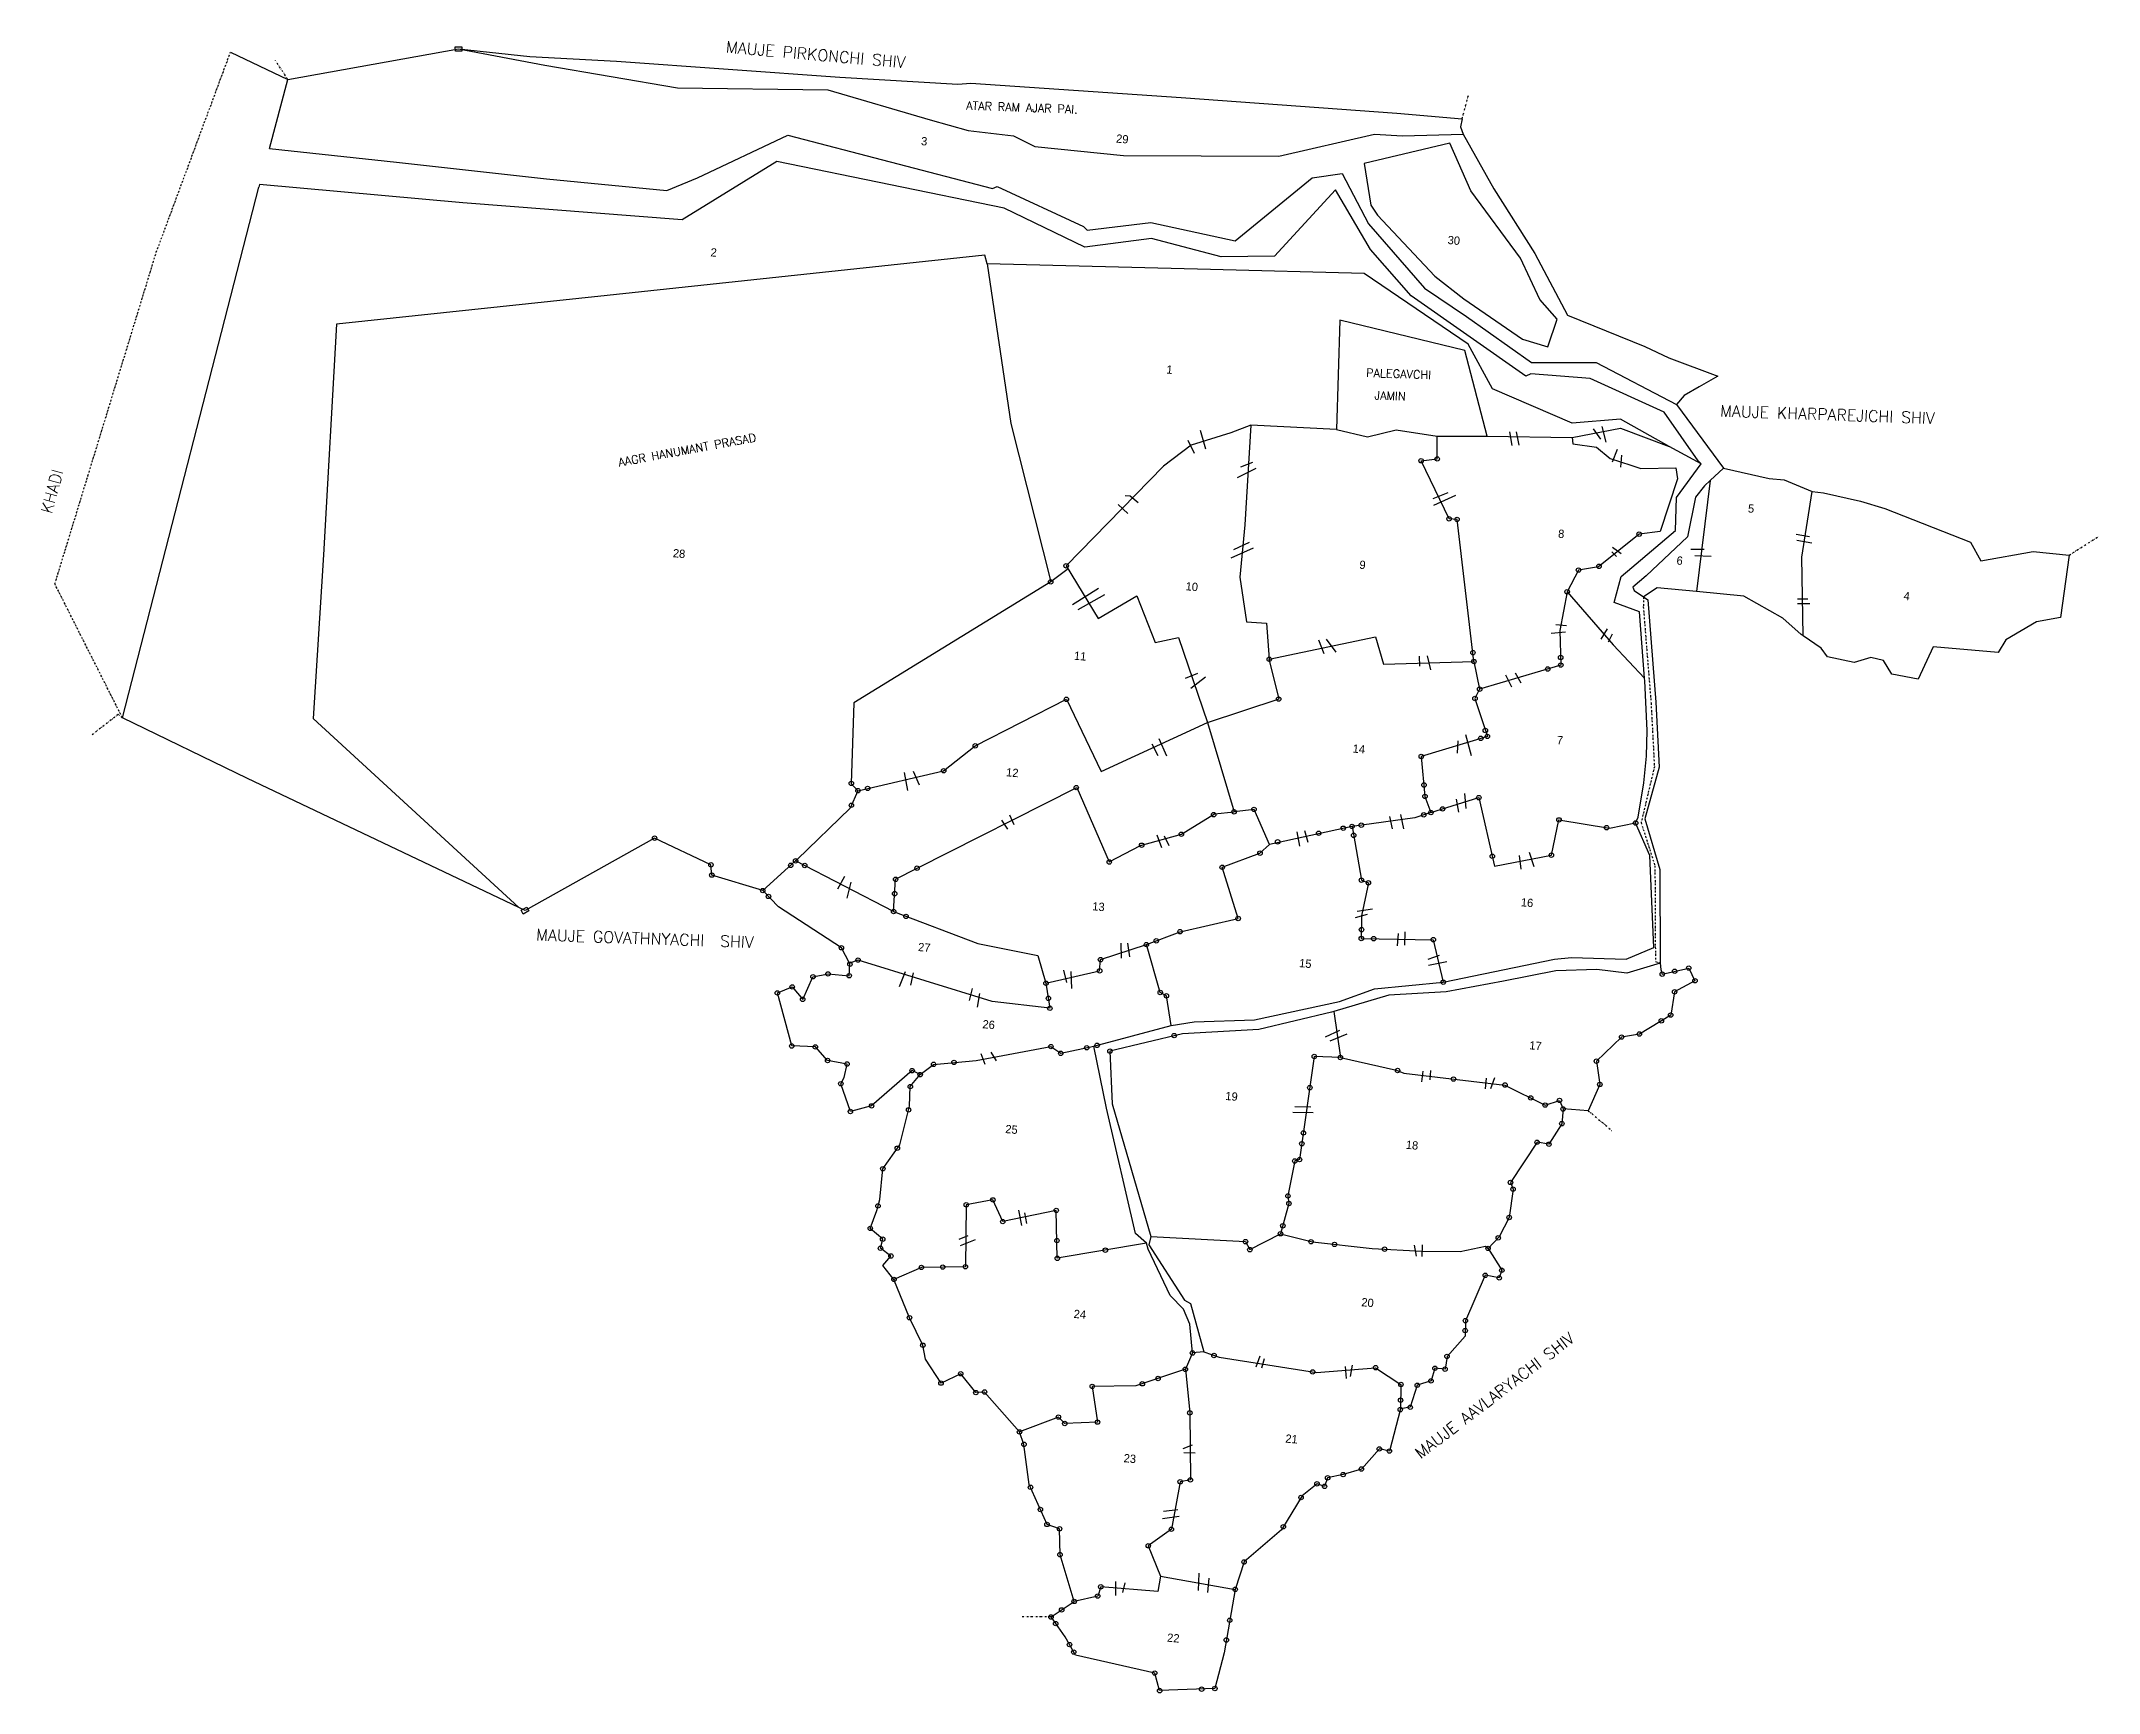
# Model space of a CAD drawing. Header units: metres. Extents: x 287769 to 289572, y 2083851 to 2085299.
import ezdxf
from ezdxf.enums import TextEntityAlignment as Align

# ---------------------------------------------------------------- set-up
doc = ezdxf.new("R2010")
doc.units = ezdxf.units.M
doc.header["$LTSCALE"] = 0.3
doc.header["$MEASUREMENT"] = 0
doc.linetypes.add('DASHDOT', pattern=[1, 0.5, -0.25, 0, -0.25])
doc.linetypes.add('DIVIDE', pattern=[1.25, 0.5, -0.25, 0, -0.25, 0, -0.25])
for name, color, linetype in [('OFF', 1, 'Continuous'), ('OTHERS', 1, 'Continuous'), ('POLY_PARCEL', 6, 'Continuous'), ('POLY_WATER', 4, 'Continuous'), ('TEXT_MAPIN', 7, 'Continuous'), ('TEXT_MAPOUT', 7, 'Continuous'), ('TEXT_PARCEL', 7, 'Continuous'), ('V_BOUND_LINE', 7, 'Continuous'), ('V_BOUND_STREAM_LINE', 7, 'DASHDOT'), ('V_DIVIDE_LINE', 7, 'DIVIDE')]:
    doc.layers.add(name, color=color, linetype=linetype)
doc.styles.get("Standard").update_dxf_attribs({"font": 'simplex.shx'})
doc.styles.add('TEXT_MAP', font='', dxfattribs={"height": 2.5})
doc.styles.get('TEXT_MAP').set_extended_font_data('Kruti Dev 050')

msp = doc.modelspace()

# ---------------------------------------------------------------- linework, layer by layer
for points in [[(288137.3, 2085290.1), (288131.7, 2085290), (288131.6, 2085293.9), (288137.3, 2085293.9)], [(288189.3, 2084537.1), (288194.2, 2084539.8), (288196.1, 2084536.4), (288191.2, 2084533.7)]]:
    msp.add_lwpolyline(points, close=True)
for centre in [(288992, 2084932.6), (288977.9, 2084931), (289002.4, 2084880.1), (289009.4, 2084879.6), (289169, 2084866.7), (288653.3, 2084824.8), (288666.9, 2084838.9), (289115.8, 2084835.2), (289133.8, 2084838.5), (289105.9, 2084816.1), (288844.8, 2084757), (289023.3, 2084762.8), (289024.2, 2084755), (289100.2, 2084758.6), (289100.3, 2084751.9), (289088.9, 2084748.5), (288667.1, 2084721.9), (288853.1, 2084722.1), (289025.1, 2084722.6), (289029.2, 2084730.8), (288587.2, 2084681.1), (289030.2, 2084687.7), (289034.2, 2084694.6), (289036, 2084689.4), (288978, 2084671.8), (288478.6, 2084648.2), (288492.9, 2084643.8), (288559.5, 2084659.3), (288675.7, 2084644.5), (288980.4, 2084646.8), (288478.7, 2084629), (288484.4, 2084641.8), (288831.5, 2084625.4), (288981.3, 2084636.8), (288996.7, 2084625.8), (289028.5, 2084635.7), (288796.1, 2084620.8), (288814, 2084623.3), (288909.7, 2084608.9), (288917.4, 2084610.5), (288925.5, 2084611.6), (288980.2, 2084620.6), (288986.4, 2084622.6), (289098.7, 2084616.2), (289140.4, 2084609.4), (289165.9, 2084613.5), (288306.2, 2084600.2), (288733, 2084594), (288767.8, 2084603.6), (288852.2, 2084597), (288888.1, 2084604.5), (288918.8, 2084602.7), (288355.6, 2084576.8), (288425.5, 2084576.4), (288429.8, 2084580.3), (288437.8, 2084576.2), (288536.2, 2084573.9), (288704.6, 2084579.3), (288803.6, 2084574.7), (288836.7, 2084587), (289040.3, 2084584.3), (289092.1, 2084585.3), (288356.4, 2084567.8), (288401, 2084554.2), (288517.4, 2084564.1), (288925.6, 2084563.4), (288931.7, 2084561), (288406, 2084549.1), (288515.7, 2084535.8), (288516.6, 2084551.5), (288526.5, 2084531.6), (288766.7, 2084518.2), (288817.6, 2084529.8), (288925.7, 2084520), (288469.9, 2084504.1), (288737.2, 2084506.9), (288745.8, 2084510.2), (288925.5, 2084512.2), (288936.3, 2084512.1), (288988.6, 2084511.2), (288458.2, 2084481.2), (288477.4, 2084489.7), (288484.5, 2084493.3), (288696.2, 2084483.9), (288697, 2084493.7), (289189.2, 2084481), (289200.1, 2084483.5), (289212.4, 2084486.3), (288413.8, 2084464.5), (288426.8, 2084469.8), (288445, 2084478.7), (288476.7, 2084479.6), (288649.2, 2084473), (288749.3, 2084464.9), (288997.3, 2084473.9), (289200, 2084465.5), (289217.9, 2084475.2), (288436, 2084458.9), (288651.3, 2084459.8), (288652.6, 2084451.1), (288754.7, 2084462), (289196.6, 2084445.1), (288761.5, 2084427.1), (289169.2, 2084428.5), (289188.4, 2084440.1), (288426.4, 2084418), (288447.1, 2084417.2), (288653.5, 2084417.5), (288662.1, 2084411.6), (288684.9, 2084416.5), (288694, 2084418.6), (288705.2, 2084413.5), (288884.3, 2084408.8), (289153.6, 2084425.8), (288457.8, 2084405.3), (288474.9, 2084402.2), (288531.9, 2084396.4), (288538.9, 2084392.9), (288550.7, 2084401.9), (288568.6, 2084403.6), (288907.2, 2084407.9), (288957.3, 2084396.5), (289131.5, 2084404.7), (288469.4, 2084384.9), (288530.3, 2084382.4), (288880.4, 2084381.5), (289006.3, 2084389), (289051.4, 2084383.8), (289074, 2084372.5), (289134.5, 2084384.3), (288477.8, 2084360.6), (288496.4, 2084365.5), (288528.8, 2084362), (289086.6, 2084366.2), (289099.2, 2084370.3), (289102.3, 2084362.8), (288874.8, 2084341.8), (289101.2, 2084349.9), (288518.9, 2084328.4), (288871.4, 2084318.4), (288873.4, 2084332.3), (289079.5, 2084333.6), (289089.9, 2084331.9), (288506.2, 2084310.4), (288867.2, 2084317.2), (288602.7, 2084283.1), (288861.2, 2084286.6), (289056.2, 2084298.4), (289058.5, 2084292.5), (288502, 2084277.8), (288579.3, 2084278.8), (288658.2, 2084273.9), (288862.1, 2084279.9), (289055.1, 2084267.7), (288495.2, 2084258.1), (288506.1, 2084248.7), (288611.3, 2084264.1), (288658.8, 2084247.4), (288824, 2084246.5), (288854.7, 2084253.4), (288856.7, 2084260.4), (288881.5, 2084246.4), (289045.5, 2084249.8), (288504.2, 2084240.7), (288513.3, 2084233.9), (288659.1, 2084231.9), (288701.2, 2084239), (288827.8, 2084239.5), (288902, 2084244.1), (288945.9, 2084239.9), (289036.6, 2084240.6), (288516, 2084213.4), (288540, 2084223.9), (288558.7, 2084224.2), (288578.6, 2084224.5), (289034.1, 2084217), (289046.4, 2084214.7), (289048.6, 2084221.4), (288529.6, 2084179.8), (289016.7, 2084177.2), (289016.5, 2084168.5), (288541.3, 2084155.7), (288777.6, 2084148.9), (288796.4, 2084146.7), (289000.6, 2084145.9), (288557.2, 2084122.5), (288574.5, 2084130.7), (288733.6, 2084121.9), (288747.4, 2084126.5), (288771.3, 2084134.6), (288882.9, 2084132.3), (288938, 2084136), (288960.2, 2084121.3), (288974.5, 2084120.6), (288986.6, 2084124.4), (288990, 2084135.5), (288998.9, 2084134.7), (288587.7, 2084114.2), (288595.4, 2084114.7), (288689.7, 2084119.6), (288959.9, 2084107.5), (288660.1, 2084092.7), (288665.6, 2084087.1), (288694.3, 2084088.3), (288775.2, 2084096.4), (288959.6, 2084099.2), (288968.4, 2084101.3), (288626, 2084079.7), (288629.9, 2084068.8), (288941.3, 2084064.8), (288950.1, 2084062.9), (288635.6, 2084031.2), (288766.8, 2084036), (288775.7, 2084037.6), (288886.7, 2084034.2), (288893.3, 2084032), (288896, 2084039.5), (288909.6, 2084042.3), (288925.6, 2084047.2), (288872.7, 2084022.2), (288644.3, 2084011.7), (288650.1, 2083998.6), (288661.1, 2083994.8), (288759.1, 2083994.4), (288857.2, 2083996.6), (288738.8, 2083979.9), (288661.5, 2083972.1), (288822.8, 2083965.7), (288697.2, 2083943.9), (288815, 2083941.7), (288662.9, 2083923.7), (288673.9, 2083931.1), (288694.5, 2083935.8), (288653.6, 2083917.5), (288657.7, 2083911.7), (288810.2, 2083914.6), (288669.8, 2083893.3), (288673.5, 2083886.7), (288807.2, 2083897.3), (288744.5, 2083868.3), (288748.8, 2083852.9), (288785.6, 2083854.2), (288797.2, 2083854.8)]:
    msp.add_circle(centre, 1.94)
at = {"layer": 'OFF'}
for p, q in [((287934.6, 2085289.1), (287984.9, 2085265.2)), ((288811.1, 2084955.6), (288776.3, 2084944.6)), ((288828.7, 2084962.1), (288811.1, 2084955.6)), ((288828.7, 2084962.1), (288823.3, 2084874.9)), ((288992, 2084932.6), (288991.9, 2084952.6)), ((289035.9, 2084952.5), (289110.4, 2084951.5)), ((289110.4, 2084951.5), (289152.5, 2084959.5)), ((289110.4, 2084951.5), (289110.8, 2084945.9)), ((289152.5, 2084959.5), (289195.4, 2084943.6)), ((288776.3, 2084944.6), (288752.1, 2084926.3)), ((289110.8, 2084945.9), (289131.7, 2084942.8)), ((289131.7, 2084942.8), (289143.7, 2084933.1)), ((288752.1, 2084926.3), (288666.9, 2084838.9)), ((288977.9, 2084931), (288992, 2084932.6)), ((289002.4, 2084880.1), (288977.9, 2084931)), ((289143.7, 2084933.1), (289161.8, 2084927.2)), ((289161.8, 2084927.2), (289170.5, 2084924.3)), ((289170.5, 2084924.3), (289201.2, 2084924.7)), ((289201.2, 2084924.7), (289202.5, 2084915.1)), ((289202.5, 2084915.1), (289187.3, 2084869)), ((289231.1, 2084913.6), (289219.3, 2084816.4)), ((289311.5, 2084846.5), (289320.5, 2084904.1)), ((289009.4, 2084879.6), (289002.4, 2084880.1)), ((289024.2, 2084755), (289009.4, 2084879.6)), ((288823.3, 2084874.9), (288819.1, 2084829.1)), ((289169, 2084866.7), (289133.3, 2084838)), ((289187.3, 2084869), (289169, 2084866.7)), ((289312.7, 2084777.6), (289311.5, 2084846.5)), ((288668.5, 2084836.2), (288653.3, 2084824.8)), ((288666.9, 2084838.9), (288694.8, 2084792.7)), ((288819.1, 2084829.1), (288824.9, 2084789.8)), ((289115.8, 2084835.2), (289105.9, 2084816.1)), ((289133.3, 2084838), (289115.8, 2084835.2)), ((288694.8, 2084792.7), (288728.8, 2084812.7)), ((288728.8, 2084812.7), (288744.9, 2084771.6)), ((289105.9, 2084816.1), (289099.5, 2084782.1)), ((289105.9, 2084816.1), (289146.2, 2084769.8)), ((288824.9, 2084789.8), (288842.3, 2084788.7)), ((288744.9, 2084771.6), (288765.3, 2084776.2)), ((288765.3, 2084776.2), (288790.6, 2084701.7)), ((288842.3, 2084788.7), (288844.8, 2084757)), ((288844.8, 2084757), (288937.8, 2084776.6)), ((288937.8, 2084776.6), (288945, 2084752.6)), ((289099.5, 2084782.1), (289100.3, 2084751.9)), ((288945, 2084752.6), (289024.2, 2084755)), ((289024.2, 2084755), (289029.2, 2084730.8)), ((289146.2, 2084769.8), (289173.7, 2084740.5)), ((289100.3, 2084751.9), (289029.2, 2084730.8)), ((288587.2, 2084681.1), (288667.1, 2084721.9)), ((288667.1, 2084721.9), (288697.6, 2084658.5)), ((289029.2, 2084730.8), (289025.1, 2084722.6)), ((289025.1, 2084722.6), (289036, 2084689.4)), ((288697.6, 2084658.5), (288790.6, 2084701.7)), ((288559.5, 2084659.3), (288587.2, 2084681.1)), ((289036, 2084689.4), (288978, 2084671.8)), ((288978, 2084671.8), (288981.3, 2084636.8)), ((288484.4, 2084641.8), (288559.5, 2084659.3)), ((288536.2, 2084573.9), (288676.1, 2084644.7)), ((288676.1, 2084644.7), (288704.6, 2084579.3)), ((288981.3, 2084636.8), (288986.4, 2084622.6)), ((288986.4, 2084622.6), (289028.5, 2084635.7)), ((289028.5, 2084635.7), (289042.3, 2084575.5)), ((288767.8, 2084603.6), (288797, 2084621.4)), ((288797, 2084621.4), (288814, 2084623.3)), ((288917.4, 2084610.5), (288845, 2084594.7)), ((288972.3, 2084617.9), (288917.4, 2084610.5)), ((288917.4, 2084610.5), (288925.6, 2084563.4)), ((288986.4, 2084622.6), (288972.3, 2084617.9)), ((288704.6, 2084579.3), (288732, 2084593.7)), ((288732, 2084593.7), (288767.8, 2084603.6)), ((288515.7, 2084535.8), (288429.8, 2084580.3)), ((288517.4, 2084564.1), (288536.2, 2084573.9)), ((289042.3, 2084575.5), (289092.1, 2084585.3)), ((288515.7, 2084535.8), (288517.4, 2084564.1)), ((288925.6, 2084563.4), (288931.7, 2084561)), ((288931.7, 2084561), (288925.8, 2084532.2)), ((288925.8, 2084532.2), (288925.5, 2084512.2)), ((288697, 2084493.7), (288737.2, 2084506.9)), ((288925.5, 2084512.2), (288988.6, 2084511.2)), ((288988.6, 2084511.2), (288997.3, 2084473.9)), ((288484.5, 2084493.3), (288477, 2084490.6)), ((288601.9, 2084456.9), (288484.5, 2084493.3)), ((288649.2, 2084473), (288696.2, 2084483.9)), ((288696.2, 2084483.9), (288697, 2084493.7)), ((288652.6, 2084451.1), (288601.9, 2084456.9)), ((288901.3, 2084448.3), (288907.2, 2084407.9)), ((288587.9, 2084405.4), (288653.5, 2084417.5)), ((288653.5, 2084417.5), (288662.1, 2084411.6)), ((288662.1, 2084411.6), (288691.1, 2084417.8)), ((288538.9, 2084392.9), (288550.7, 2084401.9)), ((288550.7, 2084401.9), (288587.9, 2084405.4)), ((288884.3, 2084408.8), (288871.4, 2084318.4)), ((288907.2, 2084407.9), (288884.3, 2084408.8)), ((288907.2, 2084407.9), (288956.4, 2084396.9)), ((288956.4, 2084396.9), (288962.8, 2084394.1)), ((288962.8, 2084394.1), (289051.4, 2084383.8)), ((289051.4, 2084383.8), (289086.6, 2084366.2)), ((289086.6, 2084366.2), (289099.2, 2084370.3)), ((289099.2, 2084370.3), (289102.3, 2084362.8)), ((288867.2, 2084317.2), (288861.2, 2084286.6)), ((288871.4, 2084318.4), (288867.2, 2084317.2)), ((288861.2, 2084286.6), (288862.1, 2084279.9)), ((288579.3, 2084278.8), (288578.6, 2084224.5)), ((288602.7, 2084283.1), (288579.3, 2084278.8)), ((288611.3, 2084264.1), (288602.7, 2084283.1)), ((288658.2, 2084273.9), (288611.3, 2084264.1)), ((288659.1, 2084231.9), (288658.2, 2084273.9)), ((288862.1, 2084279.9), (288854.7, 2084253.4)), ((288854.7, 2084253.4), (288882.6, 2084246.2)), ((288882.6, 2084246.2), (288935.1, 2084240.5)), ((288935.1, 2084240.5), (288978.4, 2084238.2)), ((288978.4, 2084238.2), (289012.1, 2084237.8)), ((289012.1, 2084237.8), (289034.3, 2084242.6)), ((289034.3, 2084242.6), (289036.6, 2084240.6)), ((288540, 2084223.9), (288516, 2084213.4)), ((288578.6, 2084224.5), (288540, 2084223.9)), ((288787.6, 2084149.8), (288800.9, 2084145.2)), ((288800.9, 2084145.2), (288886.2, 2084131.8)), ((288771.3, 2084134.6), (288775.2, 2084096.3)), ((288886.2, 2084131.8), (288938, 2084136)), ((288938, 2084136), (288960.2, 2084121.3)), ((288960.2, 2084121.3), (288959.8, 2084100)), ((288775.2, 2084096.3), (288775.7, 2084037.6)), ((288766.8, 2084036), (288759.1, 2083994.4)), ((288775.7, 2084037.6), (288766.8, 2084036)), ((288759.1, 2083994.4), (288738.8, 2083979.9)), ((288738.8, 2083979.9), (288749.6, 2083953.2)), ((288697.2, 2083943.9), (288694.5, 2083935.8)), ((288747.2, 2083939.9), (288697.2, 2083943.9)), ((288749.6, 2083953.2), (288747.2, 2083939.9)), ((288749.6, 2083953.2), (288815, 2083941.7)), ((288694.5, 2083935.8), (288673.9, 2083931.1))]:
    msp.add_line(p, q, dxfattribs=at)
at = {"layer": 'OTHERS'}
for p, q in [((288784.3, 2084957.9), (288788.9, 2084941.4)), ((289055.4, 2084956.5), (289057.5, 2084944.4)), ((289061.3, 2084956.5), (289063.5, 2084944.8)), ((289128.8, 2084958.9), (289135, 2084950)), ((289136.4, 2084961), (289139.8, 2084947.3)), ((288773.4, 2084949.2), (288778.9, 2084937.7)), ((289149.8, 2084940.9), (289145.2, 2084929.8)), ((289153.5, 2084936), (289152.6, 2084925.5)), ((288817.1, 2084916.4), (288833.5, 2084924.6)), ((288819.8, 2084925.8), (288830.3, 2084929.9)), ((288718.5, 2084900.6), (288723.1, 2084900.2)), ((288723.1, 2084900.2), (288730, 2084894.5)), ((289001.2, 2084903), (288988.3, 2084897.7)), ((289007.9, 2084900.6), (288988.7, 2084891.7)), ((288712.3, 2084892.8), (288720.8, 2084884.7)), ((289306.5, 2084866.7), (289318.1, 2084864.6)), ((289307.1, 2084861.4), (289320.2, 2084859.1)), ((288811.4, 2084845.9), (288831.1, 2084854.8)), ((288813.9, 2084853.1), (288827.4, 2084859.7)), ((289144.9, 2084851.2), (289149.1, 2084847)), ((289145.6, 2084855.3), (289153.1, 2084849.7)), ((289214.3, 2084853.5), (289226, 2084853.6)), ((289217.9, 2084847.9), (289232, 2084847.4)), ((288672.4, 2084805.1), (288695.3, 2084819.2)), ((288677.5, 2084800.5), (288700.8, 2084813.7)), ((289307.6, 2084810), (289316.7, 2084810)), ((289307.6, 2084805.9), (289318.6, 2084806)), ((288888.1, 2084773.9), (288892.6, 2084762)), ((288894.6, 2084774.7), (288903.3, 2084763.3)), ((289091.9, 2084779.9), (289104.5, 2084781)), ((289096, 2084787.5), (289105.4, 2084786.7)), ((289140.9, 2084783.6), (289135.5, 2084774.5)), ((289145.4, 2084779), (289141.8, 2084772.1)), ((288976.2, 2084759.7), (288976.4, 2084750.9)), ((288983.2, 2084760), (288986.2, 2084747.8)), ((288771.3, 2084740.3), (288782.3, 2084744.9)), ((288776.1, 2084731.6), (288788.9, 2084741.5)), ((289051.8, 2084743.5), (289057, 2084732.8)), ((289060.3, 2084745), (289065.3, 2084736.2)), ((288742, 2084683), (288747.2, 2084672.7)), ((288748, 2084687.6), (288754.7, 2084672.5)), ((289010.1, 2084685.5), (289009.6, 2084674.7)), ((289016.7, 2084691), (289021.7, 2084672.7)), ((288524.8, 2084657.8), (288527.7, 2084642)), ((288532.9, 2084659), (288538, 2084646.8)), ((289008.5, 2084634.4), (289010.7, 2084622.9)), ((289015.9, 2084639.4), (289017.1, 2084626.1)), ((288610.1, 2084616), (288615.5, 2084608)), ((288617.1, 2084620.6), (288621, 2084612.3)), ((288950.2, 2084619.3), (288952.6, 2084608.3)), ((288959.8, 2084620.8), (288962.4, 2084608.3)), ((288746.3, 2084603.2), (288750.5, 2084592)), ((288752.8, 2084602.2), (288756.7, 2084593.8)), ((288869.1, 2084605.7), (288871.3, 2084593.3)), ((288875.8, 2084607), (288878.7, 2084596.8)), ((289063.9, 2084584.9), (289065.2, 2084573)), ((289072.6, 2084587.9), (289076.7, 2084575.3)), ((288472.5, 2084566.7), (288466.4, 2084555.5)), ((288478.2, 2084561.5), (288474.6, 2084547.7)), ((288921.8, 2084536.2), (288935.2, 2084538.3)), ((288920.4, 2084530.7), (288931, 2084533.5)), ((288714.9, 2084508.2), (288715.2, 2084495)), ((288720.6, 2084508.2), (288722.4, 2084496.3)), ((288957.7, 2084516.6), (288956.8, 2084505.9)), ((288963.5, 2084518), (288963.4, 2084506.3)), ((288525.9, 2084483.1), (288520.5, 2084469.9)), ((288664.4, 2084484.4), (288667.3, 2084473.8)), ((288670.9, 2084483.4), (288671.5, 2084468.3)), ((288984, 2084494.1), (288994.1, 2084497.5)), ((288984.5, 2084488.9), (289000.3, 2084492.2)), ((288532.9, 2084482), (288530.5, 2084471.4)), ((288584.5, 2084468.3), (288581.9, 2084457.8)), ((288590.8, 2084464), (288589, 2084451.9)), ((288894, 2084425.9), (288906.8, 2084431.8)), ((288898.1, 2084422.5), (288913.1, 2084428.6)), ((288592.1, 2084411.4), (288595.6, 2084402)), ((288601, 2084412.7), (288605.6, 2084404.9)), ((288979.4, 2084396), (288978.3, 2084386.7)), ((288986.1, 2084396.6), (288985.5, 2084388.4)), ((289034.8, 2084389.9), (289034, 2084380.4)), ((289042.3, 2084390.2), (289038.8, 2084380.4)), ((288865.4, 2084360), (288883.4, 2084359.7)), ((288867.2, 2084365.1), (288881.2, 2084364.8)), ((288625, 2084274.2), (288627.6, 2084260.6)), ((288630.4, 2084271.9), (288632.2, 2084262.4)), ((288573, 2084248.7), (288581.1, 2084252)), ((288574.4, 2084243), (288587.5, 2084248.5)), ((288971.9, 2084243.5), (288973.7, 2084233.9)), ((288978.9, 2084243.7), (288978.4, 2084233.5)), ((288836.6, 2084146.2), (288833.1, 2084136.5)), ((288840.4, 2084143.7), (288837.9, 2084135.6)), ((288911.3, 2084137.1), (288912.1, 2084126.5)), ((288917.6, 2084138.3), (288915.8, 2084128.4)), ((288769.4, 2084065.3), (288777.6, 2084068.5)), ((288770, 2084061.7), (288780, 2084061.3)), ((288751.3, 2084003.7), (288766, 2084005.9)), ((288752.3, 2084010.2), (288764.7, 2084011.7)), ((288710, 2083948.7), (288710.2, 2083936.4)), ((288718.2, 2083947.5), (288716.1, 2083938.9)), ((288783, 2083955.9), (288782.5, 2083940.6)), ((288791.8, 2083951.6), (288790.7, 2083939))]:
    msp.add_line(p, q, dxfattribs=at)
at = {"layer": 'POLY_PARCEL'}
for p, q in [((288134.5, 2085292), (288210, 2085277.8)), ((288210, 2085277.8), (288326.3, 2085257.8)), ((288326.3, 2085257.8), (288458, 2085256.3)), ((288458, 2085256.3), (288547.6, 2085229.8)), ((288547.6, 2085229.8), (288581, 2085220.6)), ((288581, 2085220.6), (288620.7, 2085215.9)), ((288620.7, 2085215.9), (288639.5, 2085206.4)), ((288639.5, 2085206.4), (288717.1, 2085198.5)), ((288853.3, 2085198), (288937.2, 2085217.4)), ((289003.2, 2085209.5), (288927.9, 2085191.5)), ((288937.2, 2085217.4), (288961.5, 2085215.7)), ((288961.5, 2085215.7), (289014.7, 2085217.3)), ((289021.4, 2085167.6), (289003.2, 2085209.5)), ((288717.1, 2085198.5), (288853.3, 2085198)), ((288927.9, 2085191.5), (288933.8, 2085155.2)), ((288933.8, 2085155.2), (288939.8, 2085146.2)), ((289065.1, 2085108.6), (289021.4, 2085167.6)), ((288939.8, 2085146.2), (288989.8, 2085092.8)), ((288595.5, 2085111.3), (288264.8, 2085075.8)), ((288597.7, 2085103.7), (288595.5, 2085111.3)), ((288793.3, 2085098.6), (288597.7, 2085103.7)), ((288597.7, 2085103.7), (288618.4, 2084963.7)), ((288928, 2085095.3), (288793.3, 2085098.6)), ((289082, 2085072.5), (289065.1, 2085108.6)), ((289019.2, 2085033.2), (288928, 2085095.3)), ((288989.8, 2085092.8), (289015.2, 2085072.9)), ((288264.8, 2085075.8), (288027.5, 2085050.8)), ((289015.2, 2085072.9), (289066.8, 2085037.7)), ((289097, 2085055.1), (289082, 2085072.5)), ((288027.5, 2085050.8), (288016.2, 2084848.6)), ((288906.7, 2085054.3), (288903.9, 2084958.5)), ((289016.1, 2085027.6), (288906.7, 2085054.3)), ((289089, 2085031), (289097, 2085055.1)), ((289035.9, 2084952.5), (289016.1, 2085027.6)), ((289040.6, 2084994.2), (289019.2, 2085033.2)), ((289066.8, 2085037.7), (289089, 2085031)), ((289110.4, 2084964.1), (289040.6, 2084994.2)), ((288618.4, 2084963.7), (288653.3, 2084824.8)), ((288903.9, 2084958.5), (288828.7, 2084962.1)), ((288903.9, 2084958.5), (288931, 2084952)), ((288931, 2084952), (288956, 2084958.1)), ((288956, 2084958.1), (288991.9, 2084952.6)), ((288991.9, 2084952.6), (289035.9, 2084952.5)), ((289152.7, 2084967.5), (289110.4, 2084964.1)), ((289195.4, 2084943.6), (289152.7, 2084967.5)), ((289223.2, 2084928.3), (289195.4, 2084943.6)), ((288016.2, 2084848.6), (288006.9, 2084705)), ((288653.3, 2084824.8), (288480.9, 2084718.7)), ((288853.6, 2084722.3), (288844.8, 2084757)), ((288480.9, 2084718.7), (288478.6, 2084648.2)), ((288790.6, 2084701.7), (288853.6, 2084722.3)), ((288006.9, 2084705), (288187.3, 2084539.3)), ((288790.6, 2084701.7), (288814, 2084623.3)), ((288478.6, 2084648.2), (288484.4, 2084641.8)), ((288484.4, 2084641.8), (288477.5, 2084626.4)), ((288477.5, 2084626.4), (288431.1, 2084581.5)), ((288831.5, 2084625.4), (288814, 2084623.3)), ((288845, 2084594.7), (288831.5, 2084625.4)), ((289092.1, 2084585.3), (289098.7, 2084616.2)), ((289098.7, 2084616.2), (289143.1, 2084609)), ((289143.1, 2084609), (289165.9, 2084613.5)), ((288836.7, 2084587), (288845, 2084594.7)), ((288429.8, 2084580.3), (288401, 2084554.2)), ((288431.1, 2084581.5), (288429.8, 2084580.3)), ((288803.6, 2084574.7), (288836.7, 2084587)), ((288817.6, 2084529.8), (288803.6, 2084574.7)), ((288515.7, 2084535.8), (288589.6, 2084507.8)), ((288766.7, 2084518.2), (288817.6, 2084529.8)), ((288589.6, 2084507.8), (288642.1, 2084497.4)), ((288737.2, 2084506.9), (288766.7, 2084518.2)), ((288749.3, 2084464.9), (288737.2, 2084506.9)), ((288642.1, 2084497.4), (288649.2, 2084473)), ((288649.2, 2084473), (288652.6, 2084451.1)), ((288754.7, 2084462), (288749.3, 2084464.9)), ((288758.9, 2084436.1), (288754.7, 2084462)), ((288741.1, 2084251), (288824, 2084246.5)), ((288827.8, 2084239.5), (288854.7, 2084253.4)), ((288737.4, 2084245.1), (288659.1, 2084231.9)), ((288824, 2084246.5), (288827.8, 2084239.5)), ((288777.6, 2084148.9), (288771.3, 2084134.6)), ((288771.3, 2084134.6), (288728, 2084120)), ((288728, 2084120), (288689.7, 2084119.6)), ((288689.7, 2084119.6), (288694.3, 2084088.3)), ((288660.1, 2084092.7), (288626, 2084079.7)), ((288665.6, 2084087.1), (288660.1, 2084092.7)), ((288694.3, 2084088.3), (288665.6, 2084087.1))]:
    msp.add_line(p, q, dxfattribs=at)
at = {"layer": 'POLY_WATER'}
for p, q in [((287968.9, 2085204.7), (287984.9, 2085265.2)), ((287968.9, 2085204.7), (288080.1, 2085192.8)), ((288343.9, 2085179.1), (288423, 2085216.5)), ((288423, 2085216.5), (288602.4, 2085169.7)), ((288080.1, 2085192.8), (288211.4, 2085178.1)), ((288413.4, 2085193.3), (288330.5, 2085142.1)), ((288612.5, 2085152.3), (288413.4, 2085193.3)), ((287839.9, 2084705.7), (287959.4, 2085170.8)), ((287960.1, 2085173.1), (287959.4, 2085170.8)), ((288138.1, 2085157.1), (287960.1, 2085173.1)), ((287960.1, 2085173.1), (287960.1, 2085173.1)), ((288211.4, 2085178.1), (288316.9, 2085168)), ((288316.9, 2085168), (288343.9, 2085179.1)), ((288602.4, 2085169.7), (288606.4, 2085171.3)), ((288606.4, 2085171.3), (288682.1, 2085136.4)), ((288814.9, 2085123.8), (288882.4, 2085178.9)), ((288903, 2085168.6), (288849.4, 2085110.3)), ((288882.4, 2085178.9), (288908.7, 2085182.7)), ((288933.7, 2085116.1), (288903, 2085168.6)), ((288908.7, 2085182.7), (288931.9, 2085138.7)), ((288330.5, 2085142.1), (288138.1, 2085157.1)), ((288683.1, 2085118.2), (288612.5, 2085152.3)), ((288682.1, 2085136.4), (288685.3, 2085133.2)), ((288685.3, 2085133.2), (288741.2, 2085139.9)), ((288741.2, 2085139.9), (288814.9, 2085123.8)), ((288931.9, 2085138.7), (288980.9, 2085082.3)), ((288741.6, 2085125.9), (288683.1, 2085118.2)), ((288802.8, 2085109.7), (288741.6, 2085125.9)), ((288969.2, 2085075.5), (288933.7, 2085116.1)), ((288849.4, 2085110.3), (288802.8, 2085109.7)), ((288980.9, 2085082.3), (289017.6, 2085057.5)), ((289069.8, 2085005.1), (288969.2, 2085075.5)), ((289017.6, 2085057.5), (289074.5, 2085017.2)), ((289074, 2085007.1), (289069.8, 2085005.1)), ((289126, 2085003), (289074, 2085007.1)), ((289074.5, 2085017.2), (289131.3, 2085017)), ((289131.3, 2085017), (289201.6, 2084980.2)), ((289190.9, 2084973.5), (289126, 2085003)), ((289220.8, 2084931), (289190.9, 2084973.5)), ((289201.7, 2084898.7), (289223.2, 2084928.3)), ((289223.2, 2084928.3), (289220.8, 2084931)), ((289242.9, 2084924.4), (289231.1, 2084913.6)), ((289200.8, 2084869.8), (289201.7, 2084898.7)), ((289218.2, 2084899.1), (289211.3, 2084864.3)), ((289226.1, 2084909), (289218.2, 2084899.1)), ((289231.1, 2084913.6), (289226.1, 2084909)), ((289162.6, 2084837.3), (289200.8, 2084869.8)), ((289211.3, 2084864.3), (289175.2, 2084830.2)), ((289147.1, 2084806.9), (289153.2, 2084829.5)), ((289153.2, 2084829.5), (289162.6, 2084837.3)), ((289175.2, 2084830.2), (289163.4, 2084820.3)), ((289163.4, 2084820.3), (289164.5, 2084817.4)), ((289164.5, 2084817.4), (289172.9, 2084811.6)), ((289172.9, 2084811.6), (289176.5, 2084809)), ((289176.5, 2084809), (289183.6, 2084719.5)), ((289169.2, 2084798.5), (289147.1, 2084806.9)), ((289173.7, 2084740.5), (289169.2, 2084798.5)), ((289173.9, 2084738.1), (289173.7, 2084740.5)), ((289176, 2084694.5), (289173.9, 2084738.1)), ((289183.6, 2084719.5), (289186.4, 2084662.5)), ((289175.5, 2084672.1), (289176, 2084694.5)), ((289173.2, 2084648.6), (289175.5, 2084672.1)), ((289168.2, 2084618.7), (289173.2, 2084648.6)), ((289186.4, 2084662.5), (289173.9, 2084617)), ((289165.9, 2084613.5), (289168.2, 2084618.7)), ((289178.2, 2084585.1), (289165.9, 2084613.5)), ((289173.9, 2084617), (289187.1, 2084572.7)), ((289181.7, 2084504.2), (289178.2, 2084585.1)), ((289187.1, 2084572.7), (289187.4, 2084490.6)), ((289157.7, 2084494.1), (289181.7, 2084504.2)), ((288997.3, 2084473.9), (289094.7, 2084494.1)), ((289096.1, 2084484), (289050.1, 2084474.7)), ((289094.7, 2084494.1), (289109.6, 2084495.7)), ((289131.8, 2084485), (289096.1, 2084484)), ((289109.6, 2084495.7), (289157.7, 2084494.1)), ((289158.2, 2084481.8), (289131.8, 2084485)), ((289187.4, 2084490.6), (289158.2, 2084481.8)), ((288906.5, 2084457.1), (288937.1, 2084468.2)), ((288937.1, 2084468.2), (288997.3, 2084473.9)), ((288999.8, 2084465.6), (288949.5, 2084462.6)), ((289050.1, 2084474.7), (288999.8, 2084465.6)), ((288831.8, 2084440.8), (288906.5, 2084457.1)), ((288899.3, 2084447.7), (288835.8, 2084432.6)), ((288901.3, 2084448.3), (288899.3, 2084447.7)), ((288949.5, 2084462.6), (288901.3, 2084448.3)), ((288691.1, 2084417.8), (288758.9, 2084436.1)), ((288768.9, 2084428.8), (288705.2, 2084413.5)), ((288758.9, 2084436.1), (288779, 2084439.3)), ((288835.8, 2084432.6), (288768.9, 2084428.8)), ((288779, 2084439.3), (288831.8, 2084440.8)), ((288702.1, 2084363.5), (288691.1, 2084417.8)), ((288705.2, 2084413.5), (288707.3, 2084367.4)), ((288727.6, 2084253.7), (288702.1, 2084363.5)), ((288707.3, 2084367.4), (288741.1, 2084251)), ((288737.4, 2084245.1), (288727.6, 2084253.7)), ((288741.1, 2084251), (288739.3, 2084243.6)), ((288738.6, 2084239.9), (288737.4, 2084245.1)), ((288757.9, 2084199.4), (288738.6, 2084239.9)), ((288739.3, 2084243.6), (288770.7, 2084195.3)), ((288769.7, 2084187.2), (288757.9, 2084199.4)), ((288770.7, 2084195.3), (288775.9, 2084192.3)), ((288775.3, 2084174.1), (288769.7, 2084187.2)), ((288775.9, 2084192.3), (288787.6, 2084149.8)), ((288777.6, 2084148.9), (288775.3, 2084174.1)), ((288787.6, 2084149.8), (288777.6, 2084148.9))]:
    msp.add_line(p, q, dxfattribs=at)
at = {"layer": 'V_BOUND_LINE'}
for p, q in [((287984.9, 2085265.2), (288134.5, 2085292)), ((288134.5, 2085292), (288196.8, 2085285.5)), ((288196.8, 2085285.5), (288272.8, 2085281.4)), ((288272.8, 2085281.4), (288468.4, 2085267.4)), ((288468.4, 2085267.4), (288572, 2085261.1)), ((288572, 2085261.1), (288583.3, 2085261.9)), ((288583.3, 2085261.9), (288767.7, 2085249.3)), ((288767.7, 2085249.3), (288956.7, 2085235.8)), ((288956.7, 2085235.8), (289013.8, 2085230.8)), ((289013.8, 2085230.8), (289012.4, 2085223.7)), ((289012.4, 2085223.7), (289014.7, 2085217.3)), ((289014.7, 2085217.3), (289041.7, 2085169.3)), ((289041.7, 2085169.3), (289077.7, 2085112.7)), ((289077.7, 2085112.7), (289106.3, 2085058.5)), ((289106.3, 2085058.5), (289174, 2085031.2)), ((289174, 2085031.2), (289195, 2085021.2)), ((289195, 2085021.2), (289237.8, 2085005.3)), ((289208.3, 2084988.1), (289201.6, 2084980.2)), ((289221.6, 2084995.8), (289208.3, 2084988.1)), ((289237.8, 2085005.3), (289221.6, 2084995.8)), ((289201.6, 2084980.2), (289242.9, 2084924.4)), ((289242.9, 2084924.4), (289282.8, 2084915.5)), ((289282.8, 2084915.5), (289296.1, 2084914.3)), ((289296.1, 2084914.3), (289320.5, 2084904.1)), ((289320.5, 2084904.1), (289330.5, 2084902.8)), ((289330.5, 2084902.8), (289362.9, 2084895.5)), ((289362.9, 2084895.5), (289384.2, 2084889.2)), ((289384.2, 2084889.2), (289459.4, 2084859.6)), ((289459.4, 2084859.6), (289468.5, 2084843.4)), ((289468.5, 2084843.4), (289514.1, 2084851.5)), ((289514.1, 2084851.5), (289545.9, 2084848.4)), ((289545.9, 2084848.4), (289538.2, 2084793.6)), ((289184.7, 2084819.7), (289172.9, 2084811.6)), ((289219.3, 2084816.4), (289184.7, 2084819.7)), ((289260.8, 2084812.3), (289219.3, 2084816.4)), ((289294.8, 2084793.1), (289260.8, 2084812.3)), ((289311, 2084778.8), (289294.8, 2084793.1)), ((289517.2, 2084789.7), (289490.4, 2084774)), ((289538.2, 2084793.6), (289517.2, 2084789.7)), ((289312.7, 2084777.6), (289311, 2084778.8)), ((289328.5, 2084766.7), (289312.7, 2084777.6)), ((289490.4, 2084774), (289483.7, 2084762.9)), ((289333.9, 2084759), (289328.5, 2084766.7)), ((289357.4, 2084754.1), (289333.9, 2084759)), ((289372, 2084758.5), (289357.4, 2084754.1)), ((289383.1, 2084755.9), (289372, 2084758.5)), ((289390.5, 2084743.9), (289383.1, 2084755.9)), ((289426.7, 2084767.9), (289413.6, 2084739.5)), ((289483.7, 2084762.9), (289426.7, 2084767.9)), ((289413.6, 2084739.5), (289390.5, 2084743.9)), ((287949.4, 2084652.5), (287839.9, 2084705.7)), ((288187.3, 2084539.3), (287949.4, 2084652.5)), ((288306.2, 2084600.2), (288192.7, 2084536.8)), ((288355.6, 2084576.8), (288306.2, 2084600.2)), ((288356.4, 2084567.8), (288355.6, 2084576.8)), ((288401, 2084554.2), (288356.4, 2084567.8)), ((288192.7, 2084536.8), (288187.3, 2084539.3)), ((288414.8, 2084540.1), (288401, 2084554.2)), ((288469.9, 2084504.1), (288414.8, 2084540.1)), ((288477, 2084490.6), (288469.9, 2084504.1)), ((288476.7, 2084479.6), (288477.4, 2084489.7)), ((288477.4, 2084489.7), (288477, 2084490.6)), ((289187.4, 2084490.6), (289188, 2084485.1)), ((289188, 2084485.1), (289189.2, 2084481)), ((289189.2, 2084481), (289212.4, 2084486.3)), ((289212.4, 2084486.3), (289217.9, 2084475.2)), ((288413.8, 2084464.5), (288426.8, 2084469.8)), ((288426.8, 2084469.8), (288436, 2084458.9)), ((288436, 2084458.9), (288445, 2084478.7)), ((288445, 2084478.7), (288458.2, 2084481.2)), ((288458.2, 2084481.2), (288476.7, 2084479.6)), ((289200, 2084465.5), (289196.6, 2084445.1)), ((289217.9, 2084475.2), (289200, 2084465.5)), ((288426.4, 2084418), (288413.8, 2084464.5)), ((289169.2, 2084428.5), (289153.6, 2084425.8)), ((289196.6, 2084445.1), (289169.2, 2084428.5)), ((288447.1, 2084417.2), (288426.4, 2084418)), ((288457.8, 2084405.3), (288447.1, 2084417.2)), ((289153.6, 2084425.8), (289131.5, 2084404.7)), ((288474.9, 2084402.2), (288457.8, 2084405.3)), ((288472.3, 2084390.3), (288474.9, 2084402.2)), ((288531.9, 2084396.4), (288496.4, 2084365.5)), ((288530.3, 2084382.4), (288538.9, 2084392.9)), ((288538.9, 2084392.9), (288531.9, 2084396.4)), ((289131.5, 2084404.7), (289134.5, 2084384.3)), ((288469.4, 2084384.9), (288472.3, 2084390.3)), ((288477.8, 2084360.6), (288469.4, 2084384.9)), ((288529.6, 2084365.4), (288530.3, 2084382.4)), ((289134.5, 2084384.3), (289124.4, 2084361.3)), ((288496.4, 2084365.5), (288477.8, 2084360.6)), ((288521, 2084331.4), (288529.6, 2084365.4)), ((289102.3, 2084362.8), (289101.2, 2084349.9)), ((289124.4, 2084361.3), (289102.3, 2084362.8)), ((289101.2, 2084349.9), (289089.9, 2084331.9)), ((288506.2, 2084310.4), (288521, 2084331.4)), ((289079.5, 2084333.6), (289056.2, 2084298.4)), ((289089.9, 2084331.9), (289079.5, 2084333.6)), ((288503.5, 2084283.5), (288506.2, 2084310.4)), ((289058.5, 2084292.5), (289055.1, 2084267.7)), ((289056.2, 2084298.4), (289058.5, 2084292.5)), ((288495.2, 2084258.1), (288501, 2084273.8)), ((288501, 2084273.8), (288503.5, 2084283.5)), ((289055.1, 2084267.7), (289046.3, 2084250.7)), ((288506.1, 2084248.7), (288495.2, 2084258.1)), ((288504.2, 2084240.7), (288506.1, 2084248.7)), ((289046.3, 2084250.7), (289036.6, 2084240.6)), ((288513.3, 2084233.9), (288504.2, 2084240.7)), ((288506.1, 2084225.6), (288513.3, 2084233.9)), ((289036.6, 2084240.6), (289048.6, 2084221.4)), ((288516, 2084213.4), (288506.1, 2084225.6)), ((288529.6, 2084179.8), (288516, 2084213.4)), ((289034.1, 2084217), (289016.7, 2084177.2)), ((289046.4, 2084214.7), (289034.1, 2084217)), ((289048.6, 2084221.4), (289046.4, 2084214.7)), ((288541.3, 2084155.7), (288529.6, 2084179.8)), ((289016.7, 2084177.2), (289016.4, 2084163.5)), ((289016.4, 2084163.5), (289000.6, 2084145.9)), ((288543.5, 2084143.4), (288541.3, 2084155.7)), ((288557.2, 2084122.5), (288543.5, 2084143.4)), ((289000.6, 2084145.9), (288998.9, 2084134.7)), ((288574.5, 2084130.7), (288557.2, 2084122.5)), ((288587.7, 2084114.2), (288574.5, 2084130.7)), ((288986.6, 2084124.4), (288974.5, 2084120.6)), ((288990, 2084135.5), (288986.6, 2084124.4)), ((288998.9, 2084134.7), (288990, 2084135.5)), ((288595.4, 2084114.7), (288587.7, 2084114.2)), ((288626, 2084079.7), (288595.4, 2084114.7)), ((288974.5, 2084120.6), (288968.4, 2084101.3)), ((288959.8, 2084100), (288950.1, 2084062.9)), ((288968.4, 2084101.3), (288959.8, 2084100)), ((288629.9, 2084068.8), (288626, 2084079.7)), ((288634.5, 2084033.6), (288629.9, 2084068.8)), ((288941.3, 2084064.8), (288925.6, 2084047.2)), ((288950.1, 2084062.9), (288941.3, 2084064.8)), ((288650.1, 2083998.6), (288634.5, 2084033.6)), ((288886.7, 2084034.2), (288873.6, 2084023.6)), ((288893.3, 2084032), (288886.7, 2084034.2)), ((288896, 2084039.5), (288893.3, 2084032)), ((288909.6, 2084042.3), (288896, 2084039.5)), ((288925.6, 2084047.2), (288909.6, 2084042.3)), ((288873.6, 2084023.6), (288855.6, 2083994)), ((288661.1, 2083994.8), (288650.1, 2083998.6)), ((288661.5, 2083972.1), (288661.1, 2083994.8)), ((288855.6, 2083994), (288822.8, 2083965.7)), ((288673.9, 2083931.1), (288661.5, 2083972.1)), ((288822.8, 2083965.7), (288815, 2083941.7)), ((288815, 2083941.7), (288805.2, 2083886)), ((288653.6, 2083917.5), (288673.9, 2083931.1)), ((288665.9, 2083900.2), (288653.6, 2083917.5)), ((288675, 2083883.9), (288665.9, 2083900.2)), ((288744.5, 2083868.3), (288675, 2083883.9)), ((288805.2, 2083886), (288797.2, 2083854.8)), ((288748.8, 2083852.9), (288744.5, 2083868.3)), ((288797.2, 2083854.8), (288748.8, 2083852.9))]:
    msp.add_line(p, q, dxfattribs=at)
at = {"layer": 'V_BOUND_STREAM_LINE', "ltscale": 10}
for p, q in [((287869.6, 2085113.8), (287934.6, 2085289.1)), ((287780.7, 2084823), (287869.6, 2085113.8)), ((287839.9, 2084705.7), (287780.7, 2084823)), ((289172.9, 2084811.6), (289172.6, 2084802.9)), ((289172.6, 2084802.9), (289179.4, 2084718.7)), ((289179.4, 2084718.7), (289182.3, 2084662.8)), ((289182.3, 2084662.8), (289170.7, 2084613.8)), ((289170.7, 2084613.8), (289182.8, 2084575.9)), ((289182.8, 2084575.9), (289183.2, 2084492.1)), ((289183.2, 2084492.1), (289187.4, 2084490.6))]:
    msp.add_line(p, q, dxfattribs=at)
at = {"layer": 'V_DIVIDE_LINE', "ltscale": 10}
for p, q in [((287984.9, 2085265.2), (287974, 2085281.8)), ((289013.8, 2085230.8), (289019.4, 2085251.7)), ((289545.9, 2084848.4), (289571.8, 2084864.8)), ((287836.3, 2084708.7), (287812.8, 2084690.4)), ((287839.9, 2084705.7), (287836.3, 2084708.7)), ((289124.4, 2084361.3), (289145.1, 2084343.8)), ((288653.6, 2083917.5), (288628, 2083917.6))]:
    msp.add_line(p, q, dxfattribs=at)

# ---------------------------------------------------------------- texts
at = {"layer": 'TEXT_MAPIN'}
for s, height, rotation, p in [('ATAR RAM AJAR PAI.', 7.264, 358.009, (288579.1, 2085238.8)), ('PALEGAVCHI', 7.26, 358.009, (288929.6, 2085004.6)), ('JAMIN', 7.26, 358.009, (288936.9, 2084984.8)), ('AAGR HANUMANT PRASAD', 7.264, 10.3828, (288275.3, 2084926))]:
    msp.add_text(s, height=height, rotation=rotation, dxfattribs=at).set_placement(p)
at = {"layer": 'TEXT_MAPOUT'}
for s, height, rotation, p in [('MAUJE PIRKONCHI SHIV', 10.089, 355.009, (288368.4, 2085288.9)), ('MAUJE KHARPAREJICHI SHIV', 10.089, 358.009, (289239.8, 2084969.8)), ('KHADI', 10.09, 74.963, (287778, 2084884.1)), ('MAUJE GOVATHNYACHI  SHIV', 10.089, 358.009, (288202.3, 2084510.6)), ('MAUJE AAVLARYACHI SHIV', 10.089, 37.4651, (288977.4, 2084055.6))]:
    msp.add_text(s, height=height, rotation=rotation, dxfattribs=at).set_placement(p)
at = {"layer": 'TEXT_PARCEL', "style": 'TEXT_MAP'}
for s, p in [('3', (288542.5, 2085211.1)), ('29', (288716.1, 2085213.1)), ('2', (288358, 2085113.7)), ('30', (289006.6, 2085124.2)), ('1', (288757.5, 2085010.9)), ('5', (289267.1, 2084889.1)), ('8', (289100.7, 2084867)), ('28', (288327.7, 2084849.7)), ('9', (288926.6, 2084839.8)), ('6', (289204.5, 2084843.5)), ('10', (288777, 2084820.7)), ('4', (289403.5, 2084812.5)), ('11', (288679.2, 2084759.8)), ('14', (288923.4, 2084678.4)), ('7', (289099.6, 2084686.1)), ('12', (288619.7, 2084657.7)), ('13', (288695.2, 2084540.2)), ('16', (289070.8, 2084543.7)), ('27', (288542.6, 2084504.5)), ('15', (288876.5, 2084490.3)), ('26', (288599, 2084436.8)), ('17', (289078.2, 2084418.3)), ('19', (288811.8, 2084373.9)), ('25', (288619, 2084344.9)), ('18', (288970, 2084331.1)), ('20', (288931, 2084193.1)), ('24', (288678.9, 2084182.9)), ('21', (288864.4, 2084073.6)), ('23', (288722.7, 2084056.4)), ('22', (288760.8, 2083899.1))]:
    msp.add_text(s, height=7.26, rotation=355.009, dxfattribs=at).set_placement(p, align=Align.MIDDLE)

doc.saveas('drawing.dxf')
